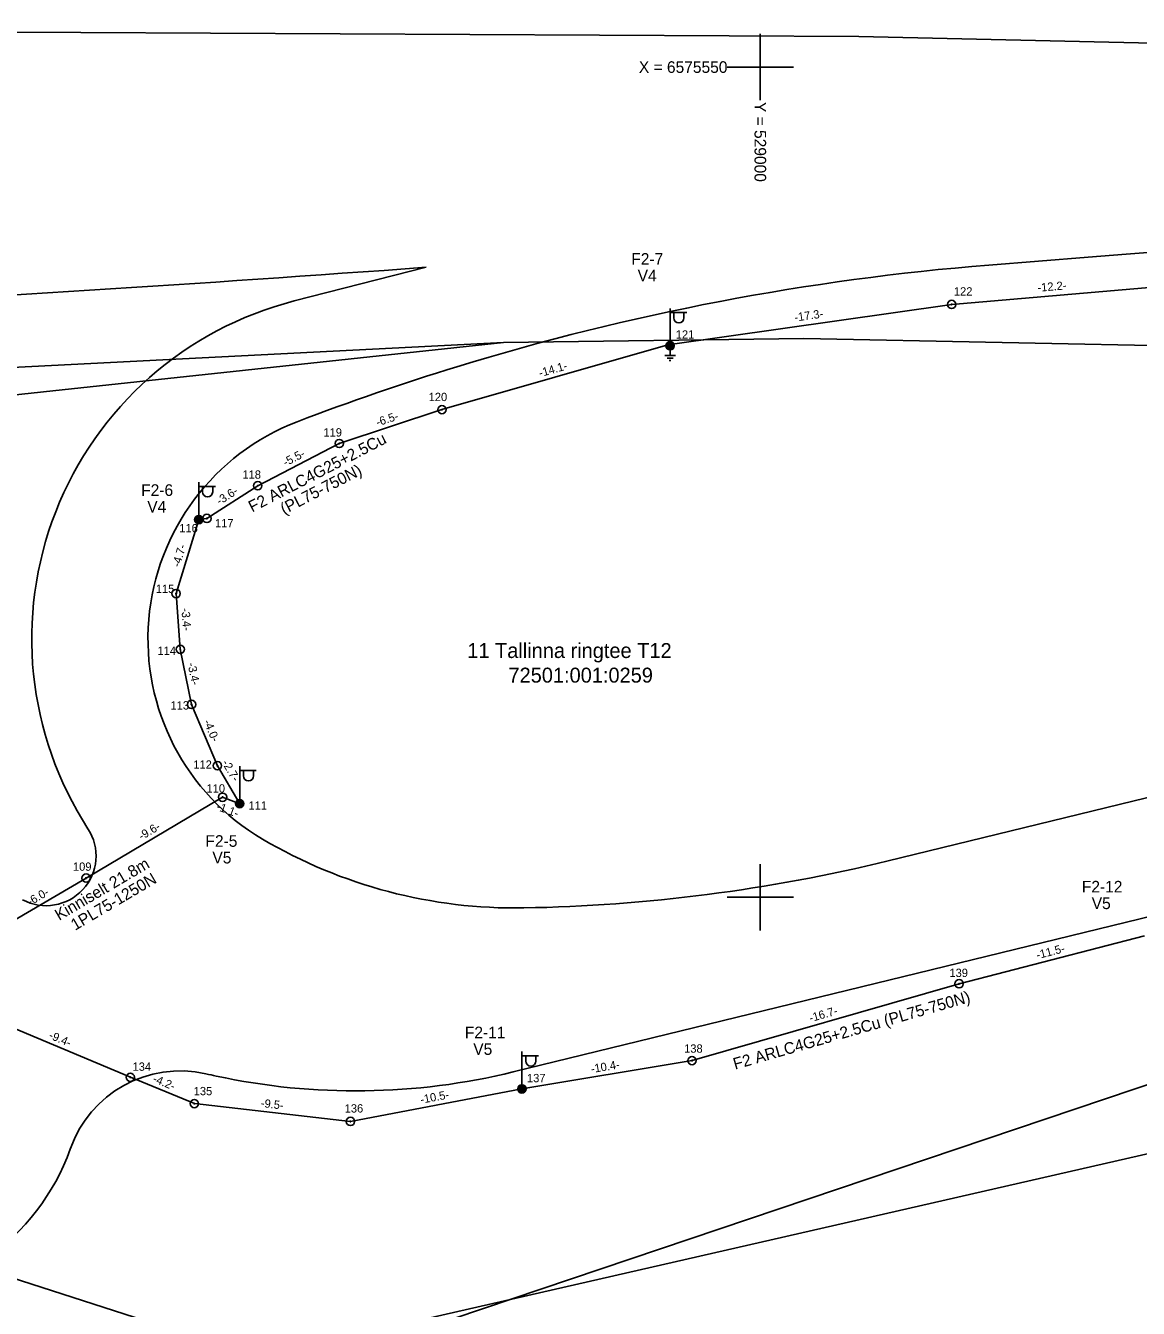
# Model space of a CAD drawing. Extents: x 528816 to 533196, y 6574767 to 6575847.
# Drawn here: x 528955.7 to 529022.8, y 6575475.2 to 6575552.5 of the extents above; entities that cross this region are included whole.
import ezdxf

# ---------------------------------------------------------------- set-up
doc = ezdxf.new("R2010")
doc.units = 0
for name, color, linetype in [('JOONSIDE', 7, 'Continuous'), ('KOORDPUNKT', 7, 'Continuous'), ('MOOTPIIR', 7, 'Continuous'), ('MPKAABEL', 7, 'Continuous'), ('PIIR', 7, 'Continuous'), ('POST', 7, 'Continuous'), ('TEE', 7, 'Continuous'), ('VORK', 7, 'Continuous')]:
    doc.layers.add(name, color=color, linetype=linetype)

msp = doc.modelspace()

# ---------------------------------------------------------------- linework, layer by layer
at = {"layer": 'KOORDPUNKT'}
for centre, radius in [((529011.527, 6575535.704), 0.25), ((529011.527, 6575535.704), 0.025), ((529011.527, 6575535.704), 0.0221), ((529011.527, 6575535.704), 0.0191), ((529011.527, 6575535.704), 0.0161), ((529011.527, 6575535.704), 0.0132), ((529011.527, 6575535.704), 0.0102), ((529011.527, 6575535.704), 0.00726), ((529011.527, 6575535.704), 0.0043), ((528994.564, 6575533.213), 0.25), ((528994.564, 6575533.213), 0.025), ((528994.564, 6575533.213), 0.0221), ((528994.564, 6575533.213), 0.0191), ((528994.564, 6575533.213), 0.0161), ((528994.564, 6575533.213), 0.0132), ((528994.564, 6575533.213), 0.0102), ((528994.564, 6575533.213), 0.00726), ((528994.564, 6575533.213), 0.0043), ((528980.825, 6575529.366), 0.25), ((528980.825, 6575529.366), 0.025), ((528980.825, 6575529.366), 0.0221), ((528980.825, 6575529.366), 0.0191), ((528980.825, 6575529.366), 0.0161), ((528980.825, 6575529.366), 0.0132), ((528980.825, 6575529.366), 0.0102), ((528980.825, 6575529.366), 0.00726), ((528980.825, 6575529.366), 0.0043), ((528974.638, 6575527.328), 0.25), ((528974.638, 6575527.328), 0.025), ((528974.638, 6575527.328), 0.0221), ((528974.638, 6575527.328), 0.0191), ((528974.638, 6575527.328), 0.0161), ((528974.638, 6575527.328), 0.0132), ((528974.638, 6575527.328), 0.0102), ((528974.638, 6575527.328), 0.00726), ((528974.638, 6575527.328), 0.0043), ((528969.731, 6575524.787), 0.25), ((528969.731, 6575524.787), 0.025), ((528969.731, 6575524.787), 0.0221), ((528969.731, 6575524.787), 0.0191), ((528969.731, 6575524.787), 0.0161), ((528969.731, 6575524.787), 0.0132), ((528969.731, 6575524.787), 0.0102), ((528969.731, 6575524.787), 0.00726), ((528969.731, 6575524.787), 0.0043), ((528966.173, 6575522.742), 0.25), ((528966.665, 6575522.814), 0.25), ((528966.173, 6575522.742), 0.025), ((528966.173, 6575522.742), 0.0221), ((528966.173, 6575522.742), 0.0191), ((528966.173, 6575522.742), 0.0161), ((528966.173, 6575522.742), 0.0132), ((528966.173, 6575522.742), 0.0102), ((528966.173, 6575522.742), 0.00726), ((528966.173, 6575522.742), 0.0043), ((528966.665, 6575522.814), 0.025), ((528966.665, 6575522.814), 0.0221), ((528966.665, 6575522.814), 0.0191), ((528966.665, 6575522.814), 0.0161), ((528966.665, 6575522.814), 0.0132), ((528966.665, 6575522.814), 0.0102), ((528966.665, 6575522.814), 0.00726), ((528966.665, 6575522.814), 0.0043), ((528964.808, 6575518.288), 0.25), ((528964.808, 6575518.288), 0.025), ((528964.808, 6575518.288), 0.0221), ((528964.808, 6575518.288), 0.0191), ((528964.808, 6575518.288), 0.0161), ((528964.808, 6575518.288), 0.0132), ((528964.808, 6575518.288), 0.0102), ((528964.808, 6575518.288), 0.00726), ((528964.808, 6575518.288), 0.0043), ((528965.063, 6575514.932), 0.25), ((528965.063, 6575514.932), 0.025), ((528965.063, 6575514.932), 0.0221), ((528965.063, 6575514.932), 0.0191), ((528965.063, 6575514.932), 0.0161), ((528965.063, 6575514.932), 0.0132), ((528965.063, 6575514.932), 0.0102), ((528965.063, 6575514.932), 0.00726), ((528965.063, 6575514.932), 0.0043), ((528965.741, 6575511.611), 0.25), ((528965.741, 6575511.611), 0.025), ((528965.741, 6575511.611), 0.0221), ((528965.741, 6575511.611), 0.0191), ((528965.741, 6575511.611), 0.0161), ((528965.741, 6575511.611), 0.0132), ((528965.741, 6575511.611), 0.0102), ((528965.741, 6575511.611), 0.00726), ((528965.741, 6575511.611), 0.0043), ((528967.298, 6575507.921), 0.25), ((528967.298, 6575507.921), 0.025), ((528967.298, 6575507.921), 0.0221), ((528967.298, 6575507.921), 0.0191), ((528967.298, 6575507.921), 0.0161), ((528967.298, 6575507.921), 0.0132), ((528967.298, 6575507.921), 0.0102), ((528967.298, 6575507.921), 0.00726), ((528967.298, 6575507.921), 0.0043), ((528967.608, 6575506.022), 0.25), ((528967.608, 6575506.022), 0.025), ((528967.608, 6575506.022), 0.0221), ((528967.608, 6575506.022), 0.0191), ((528967.608, 6575506.022), 0.0161), ((528967.608, 6575506.022), 0.0132), ((528967.608, 6575506.022), 0.0102), ((528967.608, 6575506.022), 0.00726), ((528967.608, 6575506.022), 0.0043), ((528968.639, 6575505.634), 0.25), ((528968.639, 6575505.634), 0.025), ((528968.639, 6575505.634), 0.0221), ((528968.639, 6575505.634), 0.0191), ((528968.639, 6575505.634), 0.0161), ((528968.639, 6575505.634), 0.0132), ((528968.639, 6575505.634), 0.0102), ((528968.639, 6575505.634), 0.00726), ((528968.639, 6575505.634), 0.0043), ((528959.388, 6575501.154), 0.25), ((528959.388, 6575501.154), 0.025), ((528959.388, 6575501.154), 0.0221), ((528959.388, 6575501.154), 0.0191), ((528959.388, 6575501.154), 0.0161), ((528959.388, 6575501.154), 0.0132), ((528959.388, 6575501.154), 0.0102), ((528959.388, 6575501.154), 0.00726), ((528959.388, 6575501.154), 0.0043), ((529011.974, 6575494.784), 0.25), ((529011.974, 6575494.784), 0.025), ((529011.974, 6575494.784), 0.0221), ((529011.974, 6575494.784), 0.0191), ((529011.974, 6575494.784), 0.0161), ((529011.974, 6575494.784), 0.0132), ((529011.974, 6575494.784), 0.0102), ((529011.974, 6575494.784), 0.00726), ((529011.974, 6575494.784), 0.0043), ((528995.888, 6575490.158), 0.25), ((528995.888, 6575490.158), 0.025), ((528995.888, 6575490.158), 0.0221), ((528995.888, 6575490.158), 0.0191), ((528995.888, 6575490.158), 0.0161), ((528995.888, 6575490.158), 0.0132), ((528995.888, 6575490.158), 0.0102), ((528995.888, 6575490.158), 0.00726), ((528995.888, 6575490.158), 0.0043), ((528962.052, 6575489.155), 0.25), ((528962.052, 6575489.155), 0.025), ((528962.052, 6575489.155), 0.0221), ((528962.052, 6575489.155), 0.0191), ((528962.052, 6575489.155), 0.0161), ((528962.052, 6575489.155), 0.0132), ((528962.052, 6575489.155), 0.0102), ((528962.052, 6575489.155), 0.00726), ((528962.052, 6575489.155), 0.0043), ((528985.639, 6575488.456), 0.25), ((528985.639, 6575488.456), 0.025), ((528985.639, 6575488.456), 0.0221), ((528985.639, 6575488.456), 0.0191), ((528985.639, 6575488.456), 0.0161), ((528985.639, 6575488.456), 0.0132), ((528985.639, 6575488.456), 0.0102), ((528985.639, 6575488.456), 0.00726), ((528985.639, 6575488.456), 0.0043), ((528965.907, 6575487.567), 0.25), ((528965.907, 6575487.567), 0.025), ((528965.907, 6575487.567), 0.0221), ((528965.907, 6575487.567), 0.0191), ((528965.907, 6575487.567), 0.0161), ((528965.907, 6575487.567), 0.0132), ((528965.907, 6575487.567), 0.0102), ((528965.907, 6575487.567), 0.00726), ((528965.907, 6575487.567), 0.0043), ((528975.308, 6575486.496), 0.25), ((528975.308, 6575486.496), 0.025), ((528975.308, 6575486.496), 0.0221), ((528975.308, 6575486.496), 0.0191), ((528975.308, 6575486.496), 0.0161), ((528975.308, 6575486.496), 0.0132), ((528975.308, 6575486.496), 0.0102), ((528975.308, 6575486.496), 0.00726), ((528975.308, 6575486.496), 0.0043)]:
    msp.add_circle(centre, radius, dxfattribs=at)
at = {"layer": 'MOOTPIIR'}
msp.add_lwpolyline([(528838.185, 6575514.728), (528836.755, 6575583.369), (529001.685, 6575698.248), (529013.125, 6575677.274), (528976.898, 6575649.627), (528973.084, 6575608.633), (529011.695, 6575582.893), (529092.253, 6575582.416), (529086.533, 6575498.998), (528969.748, 6575472.304)], close=True, dxfattribs=at)
at = {"layer": 'MPKAABEL'}
for points in [[(529074.123, 6575540.355), (529058.235, 6575539.631), (529045.875, 6575538.672), (529034.194, 6575537.587), (529023.672, 6575536.746), (529011.527, 6575535.704), (528994.427, 6575533.264), (528980.825, 6575529.366), (528974.638, 6575527.328), (528969.731, 6575524.787), (528966.665, 6575522.814), (528966.173, 6575522.742), (528964.808, 6575518.288), (528965.063, 6575514.932), (528965.741, 6575511.611), (528967.298, 6575507.921), (528968.639, 6575505.634)], [(529074.123, 6575540.355), (529058.235, 6575539.631), (529045.875, 6575538.672), (529034.194, 6575537.587), (529023.672, 6575536.746), (529011.527, 6575535.704), (528994.427, 6575533.264), (528980.825, 6575529.366), (528974.638, 6575527.328), (528969.731, 6575524.787), (528966.665, 6575522.814), (528966.173, 6575522.742), (528964.808, 6575518.288), (528965.063, 6575514.932), (528965.741, 6575511.611), (528967.298, 6575507.921), (528968.639, 6575505.634)], [(528994.882, 6575532.624), (528994.246, 6575532.624)], [(528994.748, 6575532.474), (528994.38, 6575532.474)], [(528994.614, 6575532.324), (528994.514, 6575532.324)], [(528994.564, 6575532.963), (528994.564, 6575532.624)], [(528968.639, 6575505.634), (528967.608, 6575506.022), (528959.388, 6575501.154), (528954.188, 6575498.117), (528949.686, 6575495.473), (528948.936, 6575494.867), (528948.918, 6575494.518), (528950.044, 6575494.283)], [(528948.936, 6575494.867), (528949.686, 6575495.473), (528954.188, 6575498.117), (528959.388, 6575501.154), (528967.608, 6575506.022)], [(528968.639, 6575505.634), (528967.608, 6575506.022)], [(528950.044, 6575494.283), (528953.385, 6575492.8), (528962.052, 6575489.155), (528965.907, 6575487.567), (528975.308, 6575486.496), (528985.639, 6575488.456), (528995.888, 6575490.158), (529011.974, 6575494.784), (529023.133, 6575497.676)], [(528950.044, 6575494.283), (528953.385, 6575492.8), (528962.052, 6575489.155), (528965.907, 6575487.567), (528975.308, 6575486.496), (528985.639, 6575488.456), (528995.888, 6575490.158), (529011.974, 6575494.784), (529023.133, 6575497.676)]]:
    msp.add_lwpolyline(points, dxfattribs=at)
at = {"layer": 'PIIR'}
msp.add_lwpolyline([(528969.85, 6575661.01), (529004.97, 6575681.75), (528966.72, 6575630.6), (528991.17, 6575590.41), (529005.98, 6575583.35), (529092.79, 6575587.31), (529076.48, 6575549.72), (529056.46, 6575550.69), (529005.94, 6575551.84), (528912.18, 6575552.32), (528844.65, 6575552.99), (528844.65, 6575560.92), (528855.31, 6575570.91), (528872.26, 6575586.47), (528885.74, 6575599.06), (528898.97, 6575611.15), (528907.63, 6575619.06), (528921.19, 6575629.67), (528939.88, 6575642.43)], close=True, dxfattribs=at)
for points in [[(528816.024, 6575553.356), (528817.89, 6575553.3), (528822.6, 6575553.24), (528844.65, 6575552.99), (528912.18, 6575552.32), (529005.94, 6575551.84), (529056.46, 6575550.69), (529076.48, 6575549.72), (529103.6, 6575547.76), (529129.67, 6575545.51), (529153.91, 6575542.95), (529192.71, 6575537.91), (529221.68, 6575533.73), (529280.83, 6575522.44), (529312.19, 6575515.91)], [(528816.024, 6575515.339), (528984.53, 6575533.42), (529002.63, 6575533.66), (529026.52, 6575533.18), (529052.87, 6575532.62), (529073.46, 6575531.59), (529068.92, 6575504.07), (528942.21, 6575461.37), (528847.21, 6575500.79), (528816.024, 6575502.28)], [(529370.18, 6575474.28), (529233.81, 6575512.21), (529145.43, 6575525.38), (529119.06, 6575528.36), (529102.24, 6575529.81), (529073.46, 6575531.59), (529052.87, 6575532.62), (529026.52, 6575533.18), (529002.63, 6575533.66), (528984.53, 6575533.42), (528816.024, 6575524.845)], [(528816.024, 6575524.845), (528984.53, 6575533.42), (528816.024, 6575515.339)], [(528816.024, 6575502.28), (528847.21, 6575500.79), (528942.21, 6575461.37), (529068.92, 6575504.07), (529059.268, 6575444.74)]]:
    msp.add_lwpolyline(points, dxfattribs=at)
at = {"layer": 'POST'}
for p, q in [((528994.564, 6575533.463), (528994.564, 6575535.463)), ((528994.564, 6575535.213), (528995.564, 6575535.213)), ((528994.79, 6575534.892), (528994.79, 6575535.213)), ((528995.403, 6575534.892), (528995.403, 6575535.213)), ((528994.564, 6575533.213), (528994.564, 6575533.213)), ((528966.173, 6575522.992), (528966.173, 6575524.992)), ((528966.173, 6575524.742), (528967.173, 6575524.742)), ((528966.4, 6575524.421), (528966.4, 6575524.742)), ((528967.013, 6575524.421), (528967.013, 6575524.742)), ((528966.173, 6575522.742), (528966.173, 6575522.742)), ((528968.639, 6575505.884), (528968.639, 6575507.884)), ((528968.639, 6575507.634), (528969.639, 6575507.634)), ((528968.866, 6575507.313), (528968.866, 6575507.634)), ((528969.479, 6575507.313), (528969.479, 6575507.634)), ((528968.639, 6575505.634), (528968.639, 6575505.634)), ((528985.639, 6575488.706), (528985.639, 6575490.706)), ((528985.639, 6575490.456), (528986.639, 6575490.456)), ((528985.866, 6575490.135), (528985.866, 6575490.456)), ((528986.479, 6575490.135), (528986.479, 6575490.456)), ((528985.639, 6575488.456), (528985.639, 6575488.456))]:
    msp.add_line(p, q, dxfattribs=at)
for centre, radius in [((528994.564, 6575533.213), 0.25), ((528994.564, 6575533.213), 0.225), ((528994.564, 6575533.213), 0.2), ((528994.564, 6575533.213), 0.175), ((528994.564, 6575533.213), 0.15), ((528994.564, 6575533.213), 0.125), ((528994.564, 6575533.213), 0.1), ((528994.564, 6575533.213), 0.075), ((528994.564, 6575533.213), 0.05), ((528994.564, 6575533.213), 0.025), ((528966.173, 6575522.742), 0.25), ((528966.173, 6575522.742), 0.225), ((528966.173, 6575522.742), 0.2), ((528966.173, 6575522.742), 0.175), ((528966.173, 6575522.742), 0.15), ((528966.173, 6575522.742), 0.125), ((528966.173, 6575522.742), 0.1), ((528966.173, 6575522.742), 0.075), ((528966.173, 6575522.742), 0.05), ((528966.173, 6575522.742), 0.025), ((528968.639, 6575505.634), 0.25), ((528968.639, 6575505.634), 0.225), ((528968.639, 6575505.634), 0.2), ((528968.639, 6575505.634), 0.175), ((528968.639, 6575505.634), 0.15), ((528968.639, 6575505.634), 0.125), ((528968.639, 6575505.634), 0.1), ((528968.639, 6575505.634), 0.075), ((528968.639, 6575505.634), 0.05), ((528968.639, 6575505.634), 0.025), ((528985.639, 6575488.456), 0.25), ((528985.639, 6575488.456), 0.225), ((528985.639, 6575488.456), 0.2), ((528985.639, 6575488.456), 0.175), ((528985.639, 6575488.456), 0.15), ((528985.639, 6575488.456), 0.125), ((528985.639, 6575488.456), 0.1), ((528985.639, 6575488.456), 0.075), ((528985.639, 6575488.456), 0.05), ((528985.639, 6575488.456), 0.025)]:
    msp.add_circle(centre, radius, dxfattribs=at)
for centre in [(528995.097, 6575534.892), (528966.707, 6575524.421), (528969.173, 6575507.313), (528986.173, 6575490.135)]:
    msp.add_arc(centre, 0.306, 180, 0, dxfattribs=at)
at = {"layer": 'TEE'}
for points in [[(529019.741, 6575538.551), (529013.769, 6575538.074)], [(528979.876, 6575537.939), (528971.927, 6575535.913)], [(529007.705, 6575502.192), (529051.914, 6575512.978)], [(528985.113, 6575489.474), (529078.255, 6575512.2)]]:
    msp.add_lwpolyline(points, dxfattribs=at)
for centre, radius, start, end in [((528978.783, 6575542.999), 55, 238.35985, 238.35985), ((530129.44, 6561675.794), 13907.102, 94.5259379, 94.5767082), ((528797.675, 6578058.364), 2527.002, 272.29112, 274.134705), ((529025.735, 6575388.552), 150, 94.57543, 107.06551), ((528977.113, 6575515.563), 21, 104.29623, 213.00292), ((529025.735, 6575388.552), 150, 107.06551, 110.94769), ((528977.113, 6575515.563), 14, 110.94769, 239.51848), ((528956.985, 6575502.491), 3, 241.71486, 33.00292), ((528985.229, 6575529.352), 30, 239.51848, 271.00552), ((528984, 6575599.341), 100, 271.00552, 283.71221), ((528965.049, 6575482.539), 7, 77.20087, 160.87247), ((528978.783, 6575542.999), 55, 257.2022, 257.87027), ((528975.631, 6575528.334), 40, 257.87027, 283.71221), ((528945.718, 6575489.363), 13.5, 268.88213, 340.39235)]:
    msp.add_arc(centre, radius, start, end, dxfattribs=at)
at = {"layer": 'VORK'}
for p, q in [((529000, 6575552), (529000, 6575548)), ((528998, 6575550), (529002, 6575550)), ((529000, 6575502), (529000, 6575498)), ((528998, 6575500), (529002, 6575500))]:
    msp.add_line(p, q, dxfattribs=at)

# ---------------------------------------------------------------- texts
at = {"layer": 'JOONSIDE'}
for s, rotation, p in [('-12.2-', 4.90378, (529016.72, 6575536.462)), ('-17.3-', 8.12084, (529002.09, 6575534.671)), ('-14.1-', 15.99073, (528986.74, 6575531.321)), ('-6.5-', 18.2319, (528976.941, 6575528.35)), ('-5.5-', 27.37655, (528971.404, 6575525.935)), ('-3.6-', 32.76166, (528967.432, 6575523.605)), ('-4.7-', 72.95559, (528965.025, 6575519.847)), ('-3.4-', 274.34517, (528965.126, 6575517.402)), ('-3.4-', 281.53868, (528965.492, 6575514.081)), ('-4.0-', 292.87737, (528966.449, 6575510.577)), ('-2.7-', 300.39488, (528967.547, 6575508.105)), ('-1.1-', 339.38615, (528967.183, 6575505.279)), ('-9.6-', 30.63462, (528962.725, 6575503.421)), ('-6.0-', 30.28657, (528956.014, 6575499.473)), ('-11.5-', 14.52991, (529016.692, 6575496.265)), ('-16.7-', 16.04414, (529003.021, 6575492.469)), ('-9.4-', 337.19397, (528957.101, 6575491.508)), ('-10.4-', 9.42923, (528989.835, 6575489.406)), ('-4.2-', 337.6024, (528963.358, 6575488.887)), ('-10.5-', 10.74199, (528979.568, 6575487.559)), ('-9.5-', 353.50263, (528969.891, 6575487.365))]:
    msp.add_text(s, height=0.5, rotation=rotation, dxfattribs=at).set_placement(p)
at = {"layer": 'KOORDPUNKT'}
for s, p in [('122', (529011.661, 6575536.239)), ('121', (528994.907, 6575533.643)), ('120', (528980.023, 6575529.882)), ('119', (528973.683, 6575527.748)), ('118', (528968.805, 6575525.207)), ('116', (528964.999, 6575521.978)), ('117', (528967.152, 6575522.279)), ('115', (528963.586, 6575518.326)), ('114', (528963.688, 6575514.598)), ('113', (528964.471, 6575511.305)), ('112', (528965.847, 6575507.74)), ('110', (528966.639, 6575506.304)), ('111', (528969.169, 6575505.271)), ('109', (528958.595, 6575501.593)), ('139', (529011.392, 6575495.195)), ('138', (528995.411, 6575490.635)), ('134', (528962.186, 6575489.547)), ('137', (528985.945, 6575488.857)), ('135', (528965.869, 6575488.073)), ('136', (528974.964, 6575487.031))]:
    msp.add_text(s, height=0.5, dxfattribs=at).set_placement(p)
at = {"layer": 'MPKAABEL'}
for s, rotation, p in [('F2 ARLC4G25+2.5Cu', 27.37655, (528969.393, 6575523.162)), ('(PL75-750N)', 27.37655, (528971.314, 6575523.031)), ('Kinniselt 21.8m', 30.50005, (528957.765, 6575498.569)), ('1PL75-1250N', 30.50005, (528958.725, 6575497.974)), ('F2 ARLC4G25+2.5Cu (PL75-750N)', 16.04414, (528998.479, 6575489.608))]:
    msp.add_text(s, height=0.7, rotation=rotation, dxfattribs=at).set_placement(p)
at = {"layer": 'PIIR'}
for s, p in [('11 Tallinna ringtee T12', (528982.348, 6575514.407)), ('72501:001:0259', (528984.83, 6575512.926))]:
    msp.add_text(s, height=0.9, dxfattribs=at).set_placement(p)
at = {"layer": 'POST'}
for s, p in [('F2-7', (528992.227, 6575538.094)), ('V4', (528992.612, 6575537.094)), ('F2-6', (528962.705, 6575524.171)), ('V4', (528963.073, 6575523.171)), ('F2-5', (528966.576, 6575503.036)), ('V5', (528966.996, 6575502.036)), ('F2-12', (529019.368, 6575500.285)), ('V5', (529019.963, 6575499.285)), ('F2-11', (528982.203, 6575491.504)), ('V5', (528982.71, 6575490.504))]:
    msp.add_text(s, height=0.7, dxfattribs=at).set_placement(p)
at = {"layer": 'VORK'}
msp.add_text('X = 6575550', height=0.7, dxfattribs=at).set_placement((528992.685, 6575549.65))
msp.add_text('Y = 529000 ', height=0.7, rotation=270, dxfattribs=at).set_placement((528999.65, 6575547.9))

doc.saveas('drawing.dxf')
